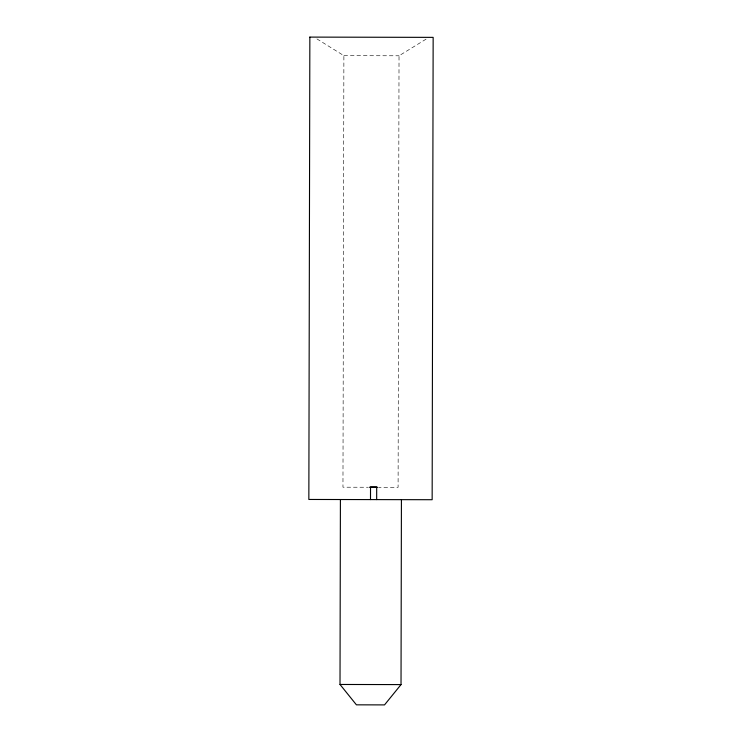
<?xml version="1.0" encoding="UTF-8"?>
<svg xmlns="http://www.w3.org/2000/svg" width="742" height="742" viewBox="0 0 742 742"><rect width="100%" height="100%" fill="white"/><g stroke="black" fill="none" stroke-linecap="round" stroke-linejoin="round"><path stroke-width="0.56" stroke-dasharray="3.71 2.78" d="M316.917 38.909L343.889 55.669L342.962 487.197L368.227 487.253M426.075 39.141L399.029 55.789L398.092 487.318L378.568 487.281M343.889 55.669L399.029 55.789"/><path stroke-width="1.11" d="M401.422 499.654L401.023 684.597L384.523 704.9L356.42 704.835L340.012 684.467L340.411 499.524M370.499 499.589L370.527 486.938L376.695 486.947L376.667 499.598M369.377 487.253L377.418 487.271M340.012 684.467L401.023 684.597M309.85 37.1L308.848 499.459L432.15 499.718L433.152 37.369L309.85 37.1"/></g></svg>
